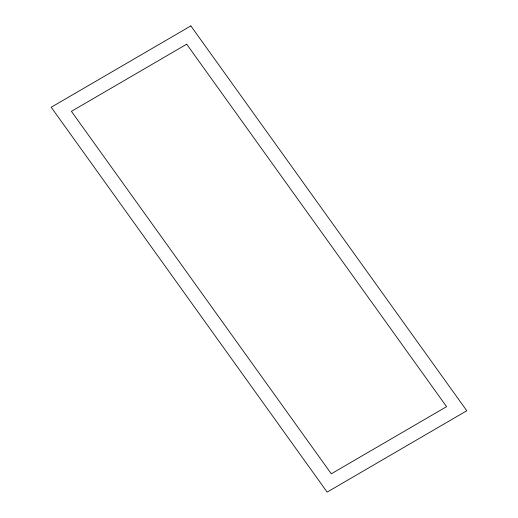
<?xml version="1.0" encoding="UTF-8"?>
<svg xmlns="http://www.w3.org/2000/svg" width="518" height="518" viewBox="0 0 518 518"><rect width="100%" height="100%" fill="white"/><g stroke="black" fill="none" stroke-linecap="round" stroke-linejoin="round"><path stroke-width="0.78" d="M190.851 25.9L51.211 107.252L327.149 492.1L466.789 410.748L190.851 25.9M186.694 44.192L71.419 111.344L331.306 473.808L446.581 406.656L186.694 44.192"/></g></svg>
